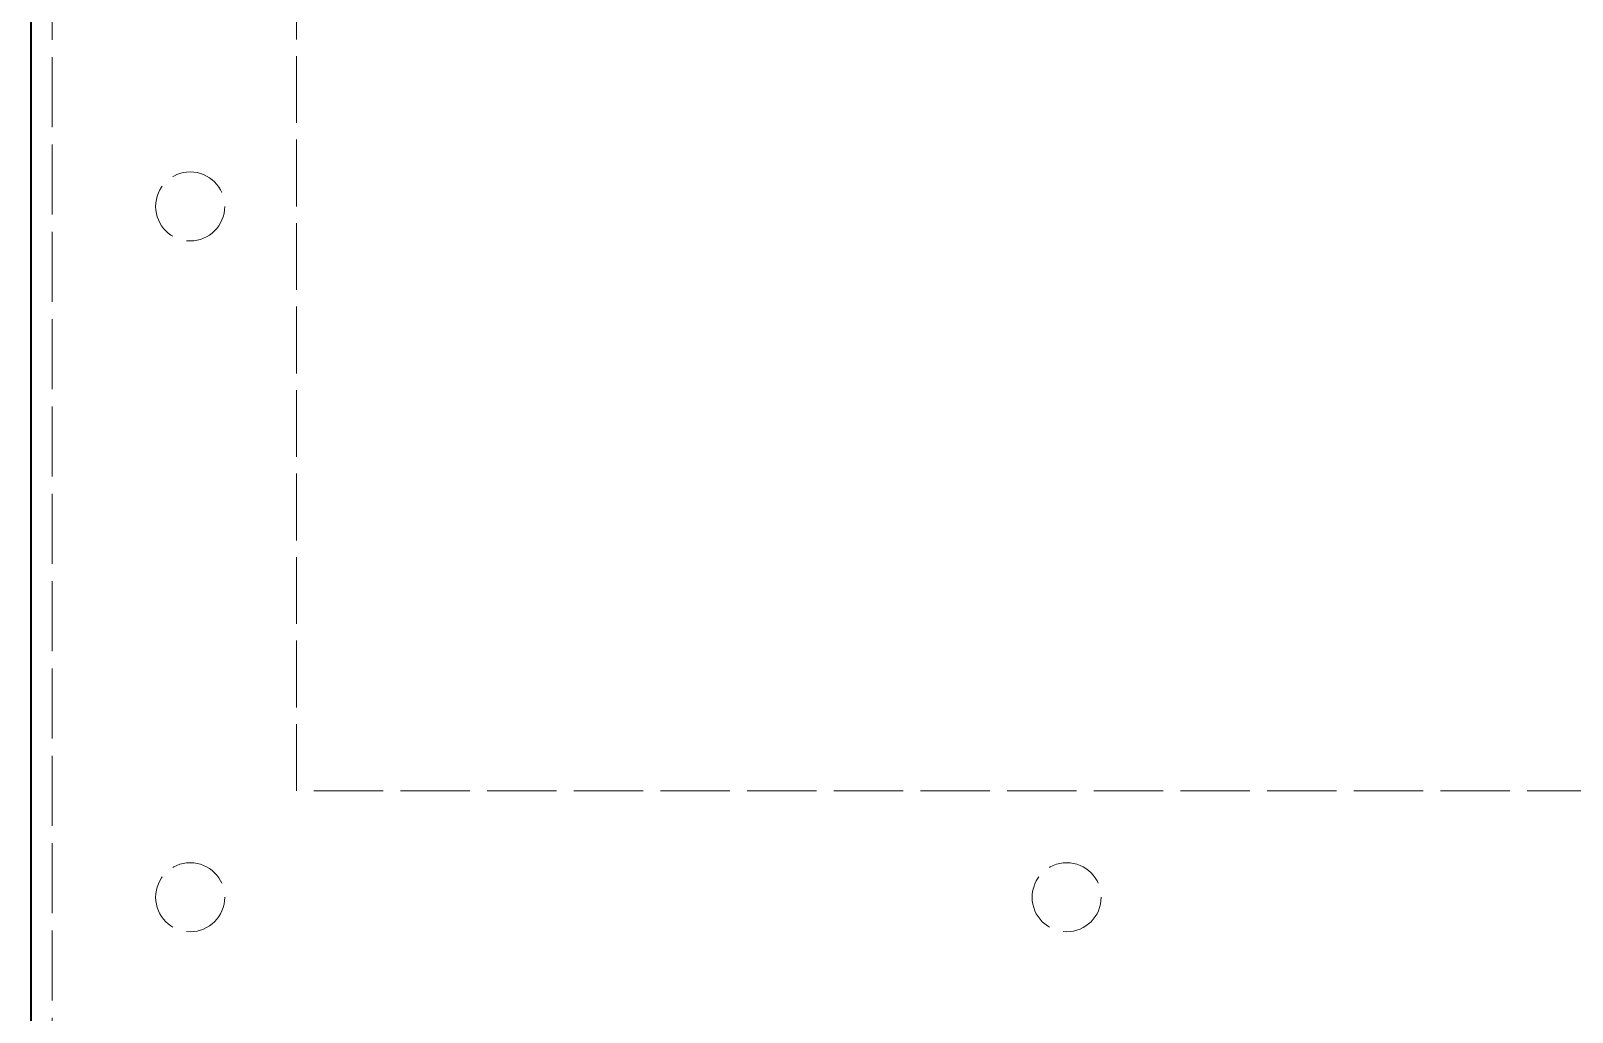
# Model space of a CAD drawing. Header units: millimetres. Extents: x 0 to 2523, y 0 to 1782.
# Drawn here: x 785.3 to 930.4, y 1455.2 to 1547.6 of the extents above; entities that cross this region are included whole.
import ezdxf

# ---------------------------------------------------------------- set-up
doc = ezdxf.new("R2010")
doc.units = ezdxf.units.MM
doc.header["$LTSCALE"] = 3
doc.linetypes.add('DASHED', pattern=[0.2067, 0.1654, -0.0413])
doc.layers.add('가려진 것(ISO)', color=2, linetype='DASHED', lineweight=18)
doc.layers.add('가시적인 것(ISO)', color=3, linetype='Continuous', lineweight=40)

msp = doc.modelspace()

# ---------------------------------------------------------------- linework, layer by layer
at = {"layer": '가려진 것(ISO)', "ltscale": 13.251719}
msp.add_line((787.2766, 1619.033), (787.2766, 1430.033), dxfattribs=at)
at = {"layer": '가려진 것(ISO)', "ltscale": 12.670768}
msp.add_line((810.2766, 1476.033), (810.2766, 1586.033), dxfattribs=at)
at = {"layer": '가려진 것(ISO)', "ltscale": 13.155773}
msp.add_line((1120.2766, 1476.033), (810.2766, 1476.033), dxfattribs=at)
at = {"layer": '가려진 것(ISO)', "ltscale": 10.976913}
for centre in [(800.2766, 1531.033), (800.2766, 1466.033), (882.7766, 1466.033)]:
    msp.add_circle(centre, 3.25, dxfattribs=at)
at = {"layer": '가시적인 것(ISO)'}
msp.add_line((785.2766, 1621.033), (785.2766, 1428.033), dxfattribs=at)

doc.saveas('drawing.dxf')
